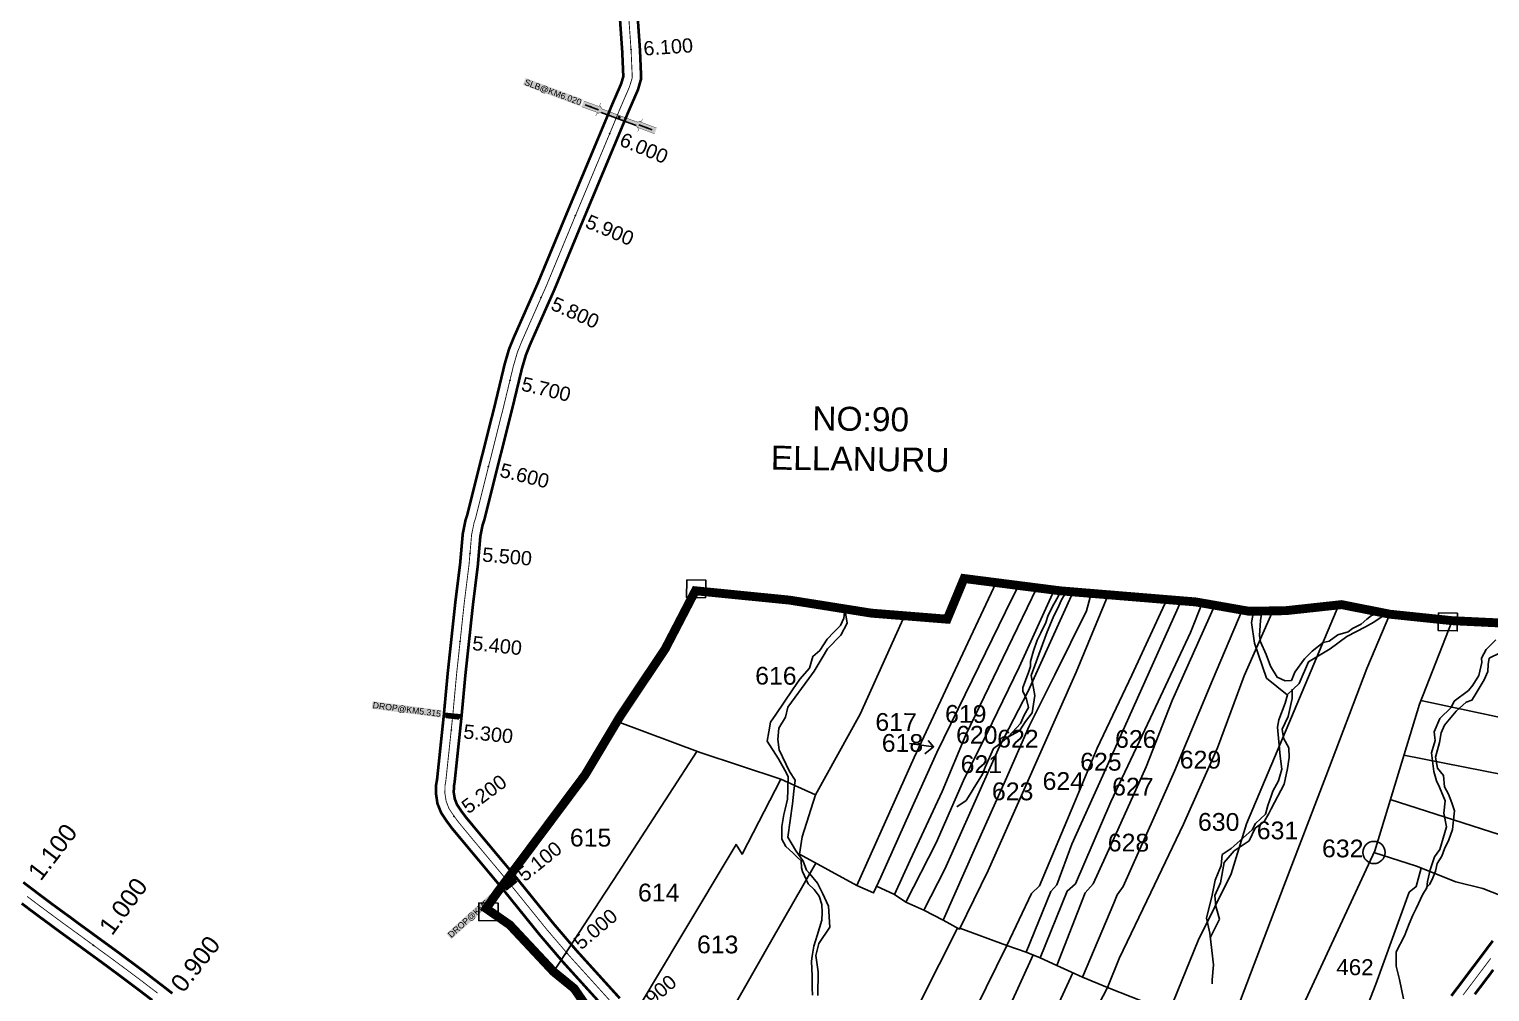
# Model space of a CAD drawing. Header units: inches. Extents: x 177544 to 239871, y 1610424 to 1630335.
# Drawn here: x 187133 to 188777, y 1623477 to 1624561 of the extents above; entities that cross this region are included whole.
import ezdxf
from ezdxf.enums import TextEntityAlignment as Align

# ---------------------------------------------------------------- set-up
doc = ezdxf.new("R2010")
doc.units = ezdxf.units.IN
doc.header["$MEASUREMENT"] = 0
for name, pattern in [('ACAD_ISO02W100', [15, 12, -3]), ('DASHED2', [0.375, 0.25, -0.125]), ('HIDDEN2', [0.1875, 0.125, -0.0625])]:
    doc.linetypes.add(name, pattern=pattern)
for name, color, linetype in [('BOUNDRY STONES', 240, 'Continuous'), ('CANAL1', 7, 'Continuous'), ('CHANAGE', 1, 'Continuous'), ('CS', 134, 'Continuous'), ('CSMark', 72, 'Continuous'), ('DIMENSION', 7, 'Continuous'), ('PLOT', 7, 'Continuous'), ('PLOT NO', 7, 'Continuous'), ('POINT', 2, 'Continuous'), ('STREAMS', 4, 'Continuous'), ('STRUCTURE', 5, 'Continuous'), ('VILLAGE BOUNDRY', 5, 'Continuous')]:
    doc.layers.add(name, color=color, linetype=linetype)
doc.styles.get("Standard").update_dxf_attribs({"font": 'arial.ttf'})
doc.dimstyles.get("Standard").update_dxf_attribs({"dimtxt": 0.18, "dimasz": 0.18, "dimexe": 0.18, "dimexo": 0.0625, "dimgap": 0.09, "dimtad": 0, "dimtih": 1, "dimtoh": 1, "dimdec": 4, "dimzin": 0, "dimdsep": 46, "dimtxsty": 'Standard', "dimcen": 0.09, "dimadec": 0, "dimazin": 0, "dimtfac": 1, "dimtdec": 4, "dimtofl": 0, "dimtmove": 0, "dimatfit": 3, "dimfxl": 1, "dimtolj": 1, "dimtzin": 0, "dimarcsym": 0})

# ---------------------------------------------------------------- blocks, each defined once
blk = doc.blocks.new('DROP')
h = blk.add_hatch()
h.set_pattern_fill('ANSI31', color=1, scale=10, angle=45)
h.set_pattern_definition([(90, (-324.4107, -25.7687), (-1.25, 0), [])])
h.paths.add_polyline_path([(-9.9, -4.3), (-13.8, 4.1), (13.8, 4.1), (10.2, -4.3)])
at = {"layer": 'STRUCTURE', "color": 5, "const_width": 0.49}
blk.add_lwpolyline([(-9.9, -4.3), (-13.8, 4.1), (13.8, 4.1), (10.2, -4.3), (-9.9, -4.3)], dxfattribs=at)
at = {"layer": 'STRUCTURE', "color": 5}
blk.add_circle((0, 0), 1.33, dxfattribs=at)
blk = doc.blocks.new('SLB')
at = {"layer": 'STRUCTURE'}
h = blk.add_hatch(dxfattribs=at)
h.set_pattern_fill('DOTS', color=6, scale=20, angle=320.3722, style=0)
h.set_pattern_definition([(320.372247934, (-159.4327, -72.9564), (1.2786241598, 0.5641323054), [0, -1.25])])
h.paths.add_polyline_path([(769699.5, 1706871.1), (769699.5, 1706861.1), (769729.1, 1706861.1), (769732.1, 1706863.1), (769792.1, 1706863.1), (769795.1, 1706861.1), (769824.7, 1706861.1), (769824.7, 1706871.1), (769795.1, 1706871.1), (769792.1, 1706869.1), (769732.1, 1706869.1), (769729.1, 1706871.1)])
at = {"layer": 'STRUCTURE', "color": 6, "linetype": 'ACAD_ISO02W100', "ltscale": 0.5, "const_width": 0.5}
for points in [[(769699.5, 1706871.1), (769729.1, 1706871.1)], [(769795.1, 1706871.1), (769824.7, 1706871.1)], [(769699.5, 1706861.1), (769729.1, 1706861.1)], [(769795.1, 1706861.1), (769824.7, 1706861.1)]]:
    blk.add_lwpolyline(points, dxfattribs=at)
at = {"layer": 'STRUCTURE', "color": 6, "const_width": 0.628}
for points in [[(769726.1, 1706877.1), (769726.1, 1706873.1), (769732.1, 1706869.1), (769792.1, 1706869.1), (769798.1, 1706873.1), (769798.1, 1706877.1)], [(769726.1, 1706855.1), (769726.1, 1706859.1), (769732.1, 1706863.1), (769792.1, 1706863.1), (769798.1, 1706859.1), (769798.1, 1706855.1)]]:
    blk.add_lwpolyline(points, dxfattribs=at)
at = {"layer": 'STRUCTURE', "color": 6}
blk.add_lwpolyline([(769732.1, 1706863.1), (769792.1, 1706863.1)], dxfattribs=at)
blk.add_lwpolyline([(769732.1, 1706863.1), (769792.1, 1706863.1)], dxfattribs=at)
at = {"layer": 'STRUCTURE', "color": 0}
blk.add_circle((769762.1, 1706866.1), 1.24, dxfattribs=at)
for points in [[(769703.8, 1706866), (769726.7, 1706866)], [(769818.6, 1706865.8), (769795.7, 1706865.8)]]:
    blk.add_leader(points, dimstyle='Standard', override={"dimasz": 10, "dimgap": 0.09, "dimtad": 0}, dxfattribs=at)

msp = doc.modelspace()

# ---------------------------------------------------------------- linework, layer by layer
at = {"layer": 'BOUNDRY STONES'}
for points in [[(187873, 1623941.3), (187894.4, 1623941), (187894.1, 1623921.1), (187872.7, 1623921.4)], [(188719.1, 1623903.9), (188740.5, 1623903.6), (188740.3, 1623883.7), (188718.8, 1623884)], [(187639.1, 1623577.4), (187660.6, 1623577.1), (187660.3, 1623557.2), (187638.8, 1623557.5)]]:
    msp.add_lwpolyline(points, close=True, dxfattribs=at)
msp.add_circle((188646.5, 1623634.2), 12.5, dxfattribs=at)
at = {"layer": 'CANAL1', "color": 200, "const_width": 3}
for points in [[(187782.6, 1623456.8), (187733.7, 1623510.8), (187707.6, 1623541.3), (187664.5, 1623594.7), (187622.8, 1623644.6), (187608.7, 1623661.5), (187602.6, 1623669.8), (187596.5, 1623679), (187592.4, 1623689.3), (187590.8, 1623700.2), (187590.9, 1623710.5), (187591.9, 1623715.8), (187599.6, 1623789.1), (187603.9, 1623835.6), (187612.6, 1623916.6), (187617.9, 1623959), (187620.9, 1623993.1), (187623.9, 1624008.1), (187626, 1624014.5), (187641.9, 1624078.1), (187657, 1624138), (187668.1, 1624184.3), (187673, 1624201.1), (187678.7, 1624215), (187705.7, 1624276.1), (187737.4, 1624352.6), (187785.5, 1624467.7), (187788.5, 1624475.2), (187799.2, 1624499.9), (187801.6, 1624508), (187800.4, 1624536.1), (187795.3, 1624609.2)], [(187797.6, 1623470), (187748.7, 1623524), (187723, 1623554.1), (187679.9, 1623607.4), (187638.1, 1623657.4), (187624.4, 1623673.9), (187619, 1623681.2), (187614.4, 1623688.2), (187611.9, 1623694.5), (187610.8, 1623701.5), (187610.9, 1623708.6), (187611.7, 1623713), (187619.5, 1623787.1), (187623.8, 1623833.6), (187632.5, 1623914.3), (187637.8, 1623956.9), (187640.7, 1623990.2), (187643.2, 1624002.9), (187645.2, 1624008.9), (187661.3, 1624073.2), (187676.4, 1624133.2), (187687.5, 1624179.2), (187692, 1624194.5), (187697.1, 1624207.2), (187724.1, 1624268.2), (187755.8, 1624344.9), (187803.9, 1624460.1), (187806.9, 1624467.4), (187818.1, 1624493.1), (187821.7, 1624505.6), (187820.4, 1624537.3), (187815.3, 1624610.2)]]:
    msp.add_lwpolyline(points, dxfattribs=at)
at = {"layer": 'CANAL1', "color": 1, "linetype": 'HIDDEN2', "ltscale": 4, "const_width": 1}
msp.add_lwpolyline([(187790.1, 1623463.4), (187741.2, 1623517.4), (187715.3, 1623547.7), (187672.2, 1623601), (187630.4, 1623651), (187616.6, 1623667.7), (187610.8, 1623675.5), (187605.4, 1623683.6), (187602.2, 1623691.9), (187600.8, 1623700.8), (187600.9, 1623709.5), (187601.8, 1623714.4), (187609.6, 1623788.1), (187613.9, 1623834.6), (187622.6, 1623915.5), (187627.9, 1623957.9), (187630.8, 1623991.6), (187633.6, 1624005.5), (187635.6, 1624011.7), (187651.6, 1624075.6), (187666.7, 1624135.6), (187677.8, 1624181.7), (187682.5, 1624197.8), (187687.9, 1624211.1), (187714.9, 1624272.1), (187746.6, 1624348.7), (187794.7, 1624463.9), (187797.7, 1624471.3), (187808.6, 1624496.5), (187811.7, 1624506.8), (187810.4, 1624536.7), (187805.3, 1624609.7)], dxfattribs=at)
at = {"layer": 'CANAL1', "color": 6, "linetype": 'ByBlock', "ltscale": 2, "const_width": 3}
for points in [[(187294, 1623475.5), (187283.6, 1623483.6), (187271.6, 1623492.8), (187262.8, 1623499.6), (187252.3, 1623507.4), (187241.7, 1623515.3), (187231.2, 1623523.1), (187220.6, 1623530.8), (187210, 1623538.5), (187199.5, 1623546.2), (187188.9, 1623553.9), (187178.4, 1623561.7), (187167.8, 1623569.4), (187157.3, 1623577.1), (187146.9, 1623584.9), (187136.5, 1623592.8), (187126.2, 1623600.6)], [(187271.4, 1623467.8), (187259.4, 1623477), (187250.7, 1623483.6), (187240.3, 1623491.4), (187229.8, 1623499.2), (187219.3, 1623507), (187208.8, 1623514.7), (187198.2, 1623522.4), (187187.7, 1623530.1), (187177.1, 1623537.8), (187166.5, 1623545.5), (187156, 1623553.3), (187145.4, 1623561.1), (187134.9, 1623568.9), (187124.4, 1623576.8)], [(188733.6, 1623472.7), (188738.8, 1623479.6), (188744, 1623486.5), (188749.2, 1623493.4), (188754.4, 1623500.3), (188759.6, 1623507.2), (188764.8, 1623514.1), (188770, 1623521), (188775.1, 1623527.9), (188780.3, 1623534.7)], [(188760, 1623474.5), (188765.2, 1623481.4), (188770.4, 1623488.3), (188775.6, 1623495.1), (188780.7, 1623502)]]:
    msp.add_lwpolyline(points, dxfattribs=at)
at = {"layer": 'CANAL1', "color": 1, "linetype": 'HIDDEN2', "ltscale": 2, "const_width": 1}
for points in [[(187277.5, 1623475.7), (187265.5, 1623484.9), (187256.7, 1623491.6), (187246.3, 1623499.4), (187235.8, 1623507.2), (187225.3, 1623515), (187214.7, 1623522.7), (187204.1, 1623530.5), (187193.6, 1623538.2), (187183, 1623545.9), (187172.4, 1623553.6), (187161.9, 1623561.3), (187151.4, 1623569.1), (187140.9, 1623576.9), (187130.5, 1623584.8)], [(188746.8, 1623473.6), (188752, 1623480.5), (188757.2, 1623487.4), (188762.4, 1623494.3), (188767.6, 1623501.2), (188772.8, 1623508.1), (188777.9, 1623514.9)]]:
    msp.add_lwpolyline(points, dxfattribs=at)
at = {"layer": 'CS', "color": 3}
for p in [(187810.2, 1624538.5), (187786.2, 1624443.6), (187747.7, 1624351.3), (187709.1, 1624259), (187673.9, 1624165.7), (187649.8, 1624068.7), (187629, 1623971.1), (187617.9, 1623871.7), (187607.9, 1623772.2), (187611.1, 1623675), (187674.7, 1623597.9), (187738.3, 1623520.7)]:
    msp.add_point(p, dxfattribs=at)
at = {"layer": 'CSMark'}
msp.add_point((187205.2, 1623529.7), dxfattribs=at)
at = {"layer": 'PLOT'}
for points in [[(188221.1, 1623938.1), (188175.1, 1623839.8), (188129, 1623741.2), (188064.4, 1623597.1), (187999.8, 1623632.2), (188002.9, 1623651.7), (188017.9, 1623699.1)], [(188064.4, 1623597.1), (188083.3, 1623588.6), (188091.3, 1623606.5), (188124.9, 1623681.2), (188154.3, 1623746.8), (188194.2, 1623828.2), (188231.8, 1623905.1), (188246.4, 1623934.8)], [(188267, 1623932.2), (188223.7, 1623842.2), (188187.3, 1623766.7), (188160.3, 1623702.7), (188124.6, 1623625.5), (188106.8, 1623586.9), (188086.7, 1623596.2)], [(188106.8, 1623586.9), (188119.7, 1623578.2), (188153.9, 1623644.9), (188184.6, 1623715.3), (188216.6, 1623780.3), (188247.3, 1623842.8), (188286.7, 1623929.7)], [(188307.8, 1623927.6), (188256.9, 1623815), (188225, 1623753.6), (188191.6, 1623678.6), (188163.5, 1623615.4), (188139.7, 1623569.4), (188119.7, 1623578.2)], [(188139.7, 1623569.4), (188161.6, 1623558), (188198.1, 1623640.3), (188231.6, 1623715.7), (188258.5, 1623776.3), (188287.2, 1623834.1), (188323, 1623906.3), (188328.3, 1623926)], [(188347.5, 1623924.4), (188311.2, 1623837.2), (188253.8, 1623707.8), (188212.1, 1623614), (188180, 1623547.9), (188161.6, 1623558)], [(188180.4, 1623548.9), (188233.3, 1623529.6), (188261.2, 1623587.9), (188270, 1623596.7), (188308.5, 1623688.6), (188334.9, 1623751.6), (188374.1, 1623834), (188413.4, 1623919)], [(188429.5, 1623917.6), (188375.4, 1623797.1), (188341.2, 1623720.8), (188306.5, 1623643.4), (188289.4, 1623597.9), (188282.8, 1623590.4), (188255.1, 1623522), (188233.3, 1623529.6)], [(188255.1, 1623522), (188270.7, 1623515.7), (188301.1, 1623590.7), (188310.4, 1623598.8), (188350.5, 1623691.2), (188397.8, 1623792.2), (188439.9, 1623882), (188453.1, 1623915)], [(188467.4, 1623912.5), (188419.2, 1623805.4), (188390.1, 1623730.6), (188358.1, 1623659.7), (188330.6, 1623598.7), (188321.4, 1623588.6), (188289.5, 1623507), (188270.7, 1623515.7)], [(188607, 1623912.9), (188534.5, 1623741.1), (188503, 1623666.5), (188485.8, 1623610.1), (188448.7, 1623535.2), (188416.1, 1623454.6)], [(187794.5, 1623781.5), (187888, 1623746.6), (187979, 1623716.7), (188017.9, 1623699.1), (188068.1, 1623790), (188118.1, 1623900.7)], [(188289.5, 1623507), (188318.3, 1623493.6), (188353.6, 1623577), (188357.6, 1623586.5), (188364.3, 1623596), (188398.6, 1623673.1), (188422.1, 1623725.8), (188464.8, 1623828.1), (188498.2, 1623907.1)], [(188532.5, 1623906.2), (188500.3, 1623833), (188470.4, 1623752), (188432.2, 1623666.2), (188395.2, 1623589.1), (188359.6, 1623514.9), (188346.7, 1623482.1), (188318.3, 1623493.6)], [(188346.7, 1623482.1), (188414.1, 1623455.4), (188469.6, 1623433), (188537.9, 1623400.1), (188647.3, 1623635.9), (188697.7, 1623801.3), (188734.6, 1623895.2)], [(188481, 1623427.5), (188545.6, 1623597.2), (188592.2, 1623719.6), (188638.5, 1623841.3), (188664.4, 1623902.5)], [(188699.3, 1623805.4), (188862.9, 1623770.6), (189004.6, 1623731.8), (189200.4, 1623678), (189254.2, 1623791), (189283.9, 1623901.9), (189432.8, 1623845.9), (189450.2, 1623908.9)], [(187723.1, 1623499.9), (187780.8, 1623588.3), (187790.9, 1623603.8), (187884.4, 1623747.9)], [(189172.5, 1623608.6), (189013, 1623651.7), (188792.7, 1623721.8), (188680.2, 1623743.9)], [(187979, 1623716.7), (187935.3, 1623632.2), (187928.5, 1623643.3), (187866.4, 1623539.2), (187797.8, 1623424.4)], [(188664.9, 1623693.8), (188797.9, 1623651.2), (188952.5, 1623601.7), (189001.4, 1623591.5), (189143.6, 1623537.9)], [(189110.7, 1623460.7), (188970, 1623516), (188844.3, 1623564), (188768.9, 1623593.8), (188738.6, 1623601.3), (188694.3, 1623618.7), (188646.5, 1623634.2)], [(187862.5, 1623349.2), (187967.4, 1623533.1), (188018.2, 1623622.2)], [(188699.6, 1623616.7), (188694, 1623595.8), (188686.3, 1623589.4), (188648.7, 1623486), (188605, 1623374.4), (188537.9, 1623400.1)], [(188002.9, 1623202), (188115.4, 1623425.4), (188177.7, 1623549.1)], [(188233.3, 1623529.6), (188129.2, 1623318.2), (188050, 1623146.5)], [(188070.6, 1623120.4), (188163.8, 1623310.3), (188222.5, 1623429.9), (188262.9, 1623518.8)], [(188307.4, 1623498.7), (188235, 1623341.9), (188177.9, 1623228.5), (188126.8, 1623119), (188107.5, 1623077.6)], [(188131.4, 1623052.3), (188205.3, 1623193.5), (188282.8, 1623353.4), (188323.1, 1623436.7), (188346.7, 1623482.1)]]:
    msp.add_lwpolyline(points, dxfattribs=at)
at = {"layer": 'PLOT NO'}
for points in [[(188150.8, 1623753.2), (188123.6, 1623756.9)], [(188141, 1623745.2), (188150.8, 1623753.2), (188144.9, 1623760.3)]]:
    msp.add_lwpolyline(points, dxfattribs=at)
at = {"layer": 'POINT'}
for p in [(187797, 1624462, 67), (187609.5, 1623787.8, 66), (187672, 1623597, 65)]:
    msp.add_point(p, dxfattribs=at)
at = {"layer": 'STREAMS'}
for points in [[(188293, 1623929.3), (188292.9, 1623928.1), (188291.4, 1623923.1), (188287.6, 1623916.4), (188286.2, 1623913.9), (188279.9, 1623901.4), (188277.3, 1623893.3), (188271.7, 1623881.6), (188267.4, 1623873.4), (188263.3, 1623861.1), (188260, 1623849.2), (188259.9, 1623843.8), (188257.6, 1623836.9), (188251.2, 1623820.1), (188251.1, 1623816), (188255.3, 1623806.8), (188257.5, 1623797.4), (188252.7, 1623788.7), (188248.5, 1623779.4), (188235, 1623764.9), (188223.8, 1623755.5), (188218.1, 1623751.3), (188208.8, 1623730.2), (188205.9, 1623722.4), (188195.4, 1623705.4), (188191.9, 1623700), (188187.4, 1623692.6), (188177, 1623685.6)], [(188234.5, 1623763.9), (188247.4, 1623771.3), (188254.1, 1623781.6), (188261.9, 1623791.5), (188264.6, 1623810.8), (188260.7, 1623833.3), (188273.4, 1623868.3), (188278.8, 1623882.7), (188285.6, 1623898.9), (188292.3, 1623912.6), (188294.5, 1623918.1), (188301.2, 1623929.4)], [(188050.9, 1623908.5), (188049.9, 1623898), (188045.9, 1623889.9), (188038.6, 1623882.2), (188031, 1623874.3), (188022.8, 1623861.7), (188014.9, 1623854.9), (188011.1, 1623841.8), (188000.1, 1623829.3), (187992.2, 1623817.3), (187973.2, 1623789.4), (187967.4, 1623780.8), (187965.4, 1623769.9), (187963.6, 1623759.7), (187976.4, 1623739.5), (187983.4, 1623726.7), (187987.2, 1623719.8), (187986.7, 1623704.2), (187986.4, 1623694.4), (187983.6, 1623683.1), (187982.1, 1623677.1), (187979.9, 1623663.5), (187979.9, 1623649.1), (187984.6, 1623641.1), (187992.4, 1623633.6), (187997.2, 1623629), (188001.8, 1623624.6), (188002.1, 1623616.8), (188003.1, 1623612.6), (188009.6, 1623599), (188016.4, 1623592.5), (188022.1, 1623585.1), (188025.1, 1623575.5), (188025.3, 1623566.7), (188024.9, 1623558.1), (188019.7, 1623540.7), (188016.2, 1623528.8), (188014.2, 1623517.3), (188013.6, 1623511.7), (188014, 1623494.8), (188014.3, 1623481.6), (188014.5, 1623473.4)], [(188020.7, 1623473), (188021.1, 1623499.7), (188018.4, 1623518.2), (188021.8, 1623531.6), (188034.2, 1623549.9), (188032.6, 1623573.9), (188025.8, 1623588.2), (188020.1, 1623599.5), (188011.4, 1623610.2), (188007.9, 1623614.4), (188004.1, 1623624.5), (187995.5, 1623636.9), (187986.6, 1623651.4), (187992.1, 1623688.9), (187993.6, 1623703.2), (187995, 1623715.7), (187988.8, 1623725.4), (187977, 1623749.7), (187975.5, 1623761.3), (187976.8, 1623774.2), (187984, 1623786.5), (187986.6, 1623797.8), (188010.5, 1623830.2), (188016.6, 1623838.5), (188025.4, 1623853.2), (188031.5, 1623863.4), (188046.5, 1623878.8), (188053.7, 1623892.5), (188050.9, 1623908.5)], [(188511.6, 1623909.1), (188508.5, 1623893), (188512.1, 1623869.9), (188525.5, 1623830.5), (188548.7, 1623811.6), (188562.2, 1623824.3), (188572.8, 1623849), (188597.1, 1623863.4), (188615.9, 1623877.5), (188637.1, 1623888.4), (188646.3, 1623893.5), (188661.5, 1623903.5)], [(188520.7, 1623907.9), (188518.7, 1623895.3), (188517.8, 1623878.5), (188518.7, 1623871.5), (188525.2, 1623857.1), (188529.9, 1623844.1), (188537.5, 1623831.7), (188546.5, 1623827.4), (188553.5, 1623828), (188557.5, 1623837.4), (188568.2, 1623852.3), (188577.1, 1623860.9), (188589.5, 1623870.5), (188595.9, 1623872.2), (188605.8, 1623879.4), (188617.4, 1623882.7), (188622.4, 1623886.5), (188632.2, 1623891.3), (188638.3, 1623897.1), (188643.6, 1623900.9), (188653.1, 1623904.6)], [(188783.8, 1623873.8), (188772.8, 1623862.6), (188767.5, 1623853), (188767.9, 1623848), (188764.7, 1623833.4), (188757.8, 1623822.7), (188752.9, 1623816.6), (188736.7, 1623804.4), (188733.4, 1623797.3), (188720.8, 1623785.2), (188714.2, 1623770), (188715.1, 1623763.4), (188715.2, 1623760.2), (188711.4, 1623746.3), (188714, 1623725.4), (188716.8, 1623714.8), (188720.3, 1623707.9), (188726.6, 1623692.3), (188725.3, 1623678.6), (188728.3, 1623662.9), (188720.7, 1623637.7), (188714.8, 1623629.4), (188709.9, 1623614.7), (188706.8, 1623601.4), (188706, 1623594.5), (188701.6, 1623587.1), (188694.1, 1623571), (188690.4, 1623563.4), (188686.3, 1623553.7), (188680.7, 1623540.5), (188671.4, 1623522.2), (188671.5, 1623506.3), (188675.3, 1623491.2), (188679.7, 1623469.4)], [(188705.4, 1623594.4), (188709.1, 1623598.1), (188712, 1623603.7), (188715.8, 1623613.1), (188717.7, 1623621.7), (188722.9, 1623629.9), (188725.7, 1623638.3), (188730.9, 1623648.6), (188734.8, 1623660.1), (188735.8, 1623667.2), (188737.3, 1623680.9), (188734, 1623689.9), (188730.3, 1623700), (188725.8, 1623708.1), (188724.6, 1623720.9), (188717.9, 1623729.2), (188715.9, 1623741.6), (188720.3, 1623758), (188722.3, 1623769), (188725.9, 1623777.6), (188739.1, 1623793.2), (188750.3, 1623803.6), (188756.7, 1623805.6), (188759.1, 1623809.9), (188770.6, 1623828.7), (188774.6, 1623837.8), (188775.2, 1623846), (188776.2, 1623852.9), (188789.4, 1623859.5)], [(188549.1, 1623811.8), (188546.5, 1623802.2), (188539.4, 1623783.5), (188538, 1623775.2), (188541.1, 1623742.8), (188542.7, 1623727.9), (188539, 1623714.8), (188532.8, 1623703.2), (188530.9, 1623697.6), (188527.2, 1623687), (188524.6, 1623677.4), (188513.1, 1623667), (188509.4, 1623659.6), (188485.7, 1623638.8), (188475.6, 1623631.9), (188474.4, 1623619.5), (188467.8, 1623602.9), (188464.3, 1623586), (188457.9, 1623560.3), (188461.9, 1623543.2), (188465.7, 1623507.7), (188464.4, 1623490.7), (188464.3, 1623486.4)], [(188462.2, 1623537.9), (188472.5, 1623559), (188468.4, 1623573.6), (188467.5, 1623585.7), (188473.7, 1623600.1), (188478, 1623622.9), (188489.2, 1623636.2), (188506, 1623647.3), (188512.6, 1623661.4), (188523, 1623669.1), (188527.8, 1623677.5), (188530.7, 1623683.5), (188545.3, 1623711.2), (188549.1, 1623728.9), (188551, 1623741.2), (188550.5, 1623751.9), (188544.6, 1623762.9), (188543, 1623773.2), (188549.9, 1623787.3), (188554.5, 1623807.4), (188554.6, 1623818)]]:
    msp.add_lwpolyline(points, dxfattribs=at)
at = {"layer": 'VILLAGE BOUNDRY', "color": 5, "linetype": 'DASHED2', "ltscale": 50, "const_width": 10}
msp.add_lwpolyline([(188797.5, 1623892.2), (188734.6, 1623895.2), (188664.4, 1623902.5), (188610.1, 1623913.3), (188547.4, 1623906.5), (188505.9, 1623905.8), (188446.1, 1623916.3), (188293.7, 1623928.8), (188185.1, 1623942.7), (188166.1, 1623896.9), (188080.9, 1623903.7), (187988.4, 1623918.4), (187882.7, 1623928.9), (187848.7, 1623863.4), (187798.1, 1623787.7), (187758.6, 1623721.6), (187683.7, 1623621.2), (187659, 1623588.1), (187647.2, 1623571.1), (187673.7, 1623552.7), (187723.1, 1623499.9), (187746.3, 1623481), (187774.5, 1623440.2)], dxfattribs=at)

# ---------------------------------------------------------------- block references
at = {"xscale": 0.7000000000000001, "yscale": 0.7000000000000001, "zscale": 0.7000000000000001}
for p, rotation in [((187609.5, 1623787.8, 66), 353.8860224597191), ((187674.2, 1623598.4), 38.53543265033377)]:
    msp.add_blockref('DROP', p, dxfattribs=dict(at, rotation=rotation))
at = {"layer": 'STRUCTURE', "color": 0, "xscale": 0.7, "yscale": 0.7, "zscale": 0.7, "rotation": 339.6220901532349}
msp.add_blockref('SLB', (-733358.6, 692058.7, 67), dxfattribs=at)

# ---------------------------------------------------------------- texts
at = {"layer": 'CHANAGE'}
for s, rotation, p in [('6.100', 3.9632, (187824.2, 1624539.5)), ('6.000', 337.3295, (187799.1, 1624438.2)), ('5.900', 337.3295, (187760.6, 1624345.9)), ('5.800', 336.1634, (187721.9, 1624253.4)), ('5.700', 346.4963, (187687.6, 1624162.4)), ('5.600', 345.997, (187663.4, 1624065.3)), ('5.500', 355.0653, (187643, 1623969.9)), ('5.400', 353.8743, (187631.8, 1623870.2)), ('5.300', 353.9772, (187621.8, 1623770.7)), ('5.200', 36.4834, (187622.4, 1623683.4)), ('5.100', 38.9131, (187685.6, 1623606.7)), ('5.000', 40.5309, (187749, 1623529.8)), ('4.900', 40.7437, (187815.6, 1623455.3))]:
    msp.add_text(s, height=16, rotation=rotation, dxfattribs=at).set_placement(p, align=Align.MIDDLE_LEFT)
at = {"layer": 'CSMark', "color": 1}
for s, rotation, p in [('1.100', 52.6284, (187137.9, 1623607.1)), ('1.000', 53.8613, (187218.1, 1623545.5)), ('0.900', 52.0228, (187298.4, 1623481.2))]:
    msp.add_text(s, height=20, rotation=rotation, dxfattribs=at).set_placement(p, align=Align.MIDDLE_LEFT)
at = {"layer": 'DIMENSION', "insert": (188069, 1624135.9), "char_height": 26.99, "width": 331.037, "attachment_point": 2, "rotation": 359.1947}
msp.add_mtext('NO:90\\PELLANURU ', dxfattribs=at)
at = {"layer": 'PLOT NO'}
for s, height, p in [('616', 20, (187950, 1623823.3)), ('619', 20, (188163.7, 1623780.3)), ('617', 20, (188085.3, 1623771.2)), ('618', 20, (188092.5, 1623747.6)), ('620', 20, (188176.1, 1623756.8)), ('622', 20, (188222.4, 1623752.4)), ('626', 20, (188355.1, 1623752.1)), ('625', 20, (188315.8, 1623726.5)), ('629', 20, (188427.9, 1623728.8)), ('621', 20, (188181.3, 1623723.7)), ('623', 20, (188216.5, 1623693.1)), ('624', 20, (188273.5, 1623704.7)), ('627', 20, (188351.8, 1623698.4)), ('630', 20, (188448.4, 1623658.7)), ('631', 20, (188514.6, 1623649.1)), ('615', 20, (187741.4, 1623641)), ('628', 20, (188346.9, 1623635.4)), ('632', 20, (188588, 1623628.8)), ('614', 20, (187818.1, 1623579.1)), ('613', 20, (187884.5, 1623520.7)), ('462', 18, (188604.1, 1623496.1))]:
    msp.add_text(s, height=height, rotation=359.7684, dxfattribs=at).set_placement(p)
at = {"layer": 'STRUCTURE', "color": 5, "char_height": 7, "attachment_point": 1, "bg_fill": 1, "box_fill_scale": 1.1, "bg_fill_color": 7, "bg_fill_true_color": 16777215, "bg_fill_transparency": 0}
for s, insert, width, rotation in [('SLB@KM6.020', (187692.1, 1624505.4, 67), 67.153, 339.6221), ('DROP@KM5.315', (187520.1, 1623803.7, 78), 76.998, 352.5892), ('DROP@KM5.100', (187603.4, 1623542.8), 76.922, 41.9297)]:
    msp.add_mtext(s, dxfattribs=dict(at, insert=insert, width=width, rotation=rotation))

doc.saveas('drawing.dxf')
